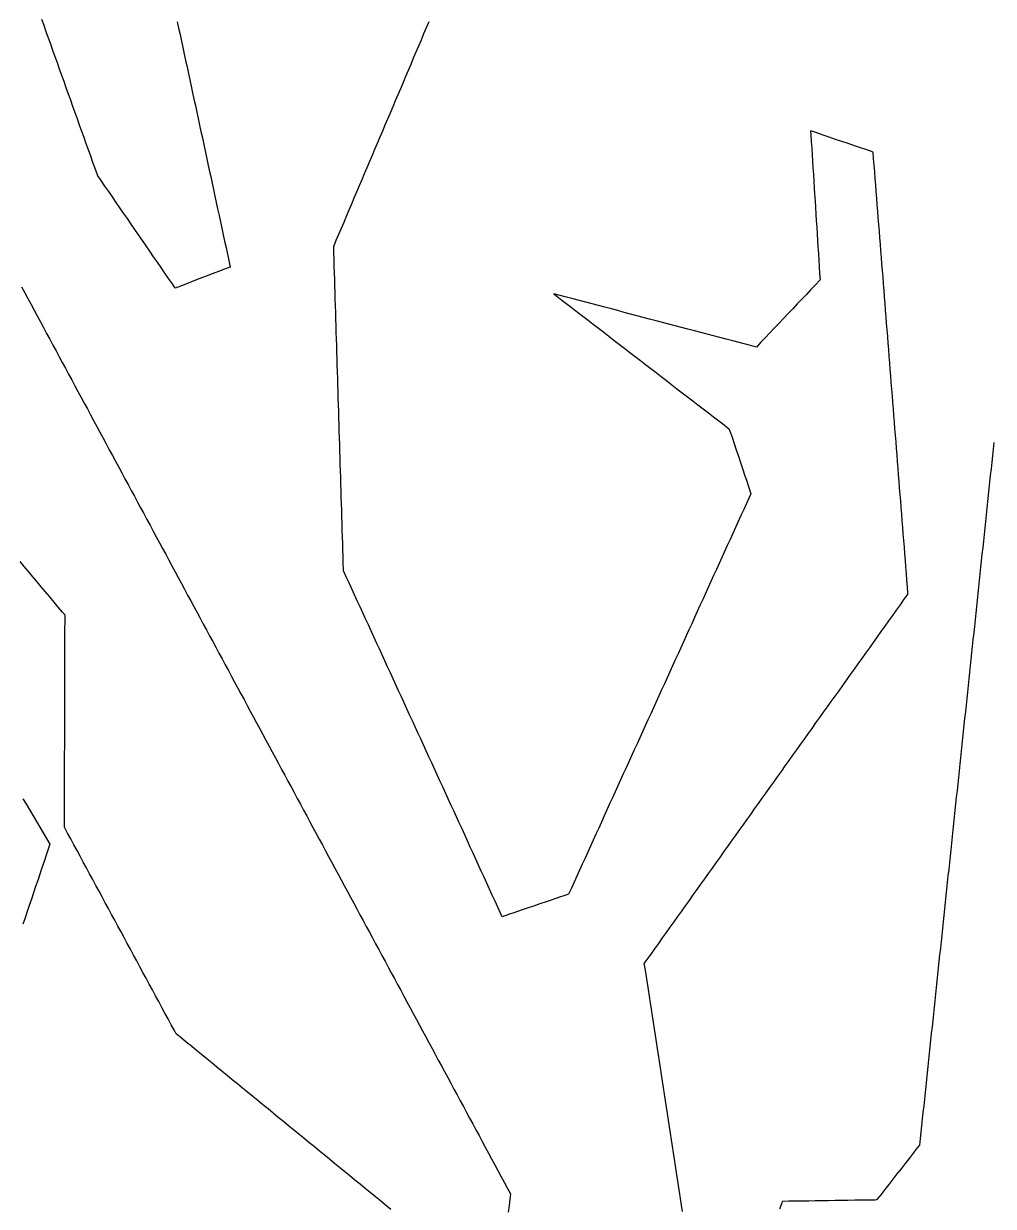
# Model space of a CAD drawing. Header units: millimetres. Extents: x 230 to 3347, y 514 to 5196.
# Drawn here: x 901.6 to 1048.4, y 3599.7 to 3778.8 of the extents above; entities that cross this region are included whole.
import ezdxf

# ---------------------------------------------------------------- set-up
doc = ezdxf.new("R2010")
doc.units = ezdxf.units.MM
doc.layers.add('ALL_ISLANDS', color=7, linetype='Continuous')
doc.layers.add('OUTLINE_ISLAND_01', color=7, linetype='Continuous')

msp = doc.modelspace()

# ---------------------------------------------------------------- linework, layer by layer
at = {"layer": 'ALL_ISLANDS'}
for points in [[(924.8634, 3779.0587), (925.0743, 3778.0812), (925.2853, 3777.1037), (925.4962, 3776.1262), (925.7072, 3775.1487), (925.9181, 3774.1712), (926.129, 3773.1937), (926.34, 3772.2162), (926.5509, 3771.2387), (926.7619, 3770.2612), (926.9728, 3769.2837), (927.1837, 3768.3062), (927.3947, 3767.3287), (927.6056, 3766.3512), (927.8166, 3765.3737), (928.0275, 3764.3962), (928.2384, 3763.4187), (928.4494, 3762.4412), (928.6603, 3761.4637), (928.8713, 3760.4862), (929.0822, 3759.5087), (929.2932, 3758.5312), (929.5041, 3757.5537), (929.715, 3756.5762), (929.926, 3755.5987), (930.1369, 3754.6212), (930.3479, 3753.6437), (930.5588, 3752.6662), (930.7697, 3751.6887), (930.9807, 3750.7113), (931.1916, 3749.7338), (931.4026, 3748.7563), (931.6135, 3747.7788), (931.8244, 3746.8013), (932.0354, 3745.8238), (932.2463, 3744.8463), (932.4573, 3743.8688), (932.6682, 3742.8913), (932.8791, 3741.9138), (932.0228, 3741.5859), (931.0889, 3741.2284), (930.155, 3740.8709), (929.2211, 3740.5134), (928.2872, 3740.1559), (927.3533, 3739.7983), (926.4194, 3739.4408), (925.4854, 3739.0833), (924.5515, 3738.7258), (924.1189, 3739.3543), (923.5518, 3740.1779), (922.9847, 3741.0016), (922.4177, 3741.8253), (921.8506, 3742.649), (921.2836, 3743.4726), (920.7165, 3744.2963), (920.1494, 3745.12), (919.5824, 3745.9437), (919.0153, 3746.7673), (918.4482, 3747.591), (917.8812, 3748.4147), (917.3141, 3749.2384), (916.7471, 3750.062), (916.18, 3750.8857), (915.6129, 3751.7094), (915.0459, 3752.5331), (914.4788, 3753.3567), (913.9117, 3754.1804), (913.3447, 3755.0041), (912.7776, 3755.8278), (912.7622, 3755.8708), (912.4258, 3756.8125), (912.0894, 3757.7542), (911.753, 3758.696), (911.4167, 3759.6377), (911.0803, 3760.5794), (910.7439, 3761.5211), (910.4075, 3762.4628), (910.0711, 3763.4046), (909.7347, 3764.3463), (909.3983, 3765.288), (909.0619, 3766.2297), (908.7255, 3767.1714), (908.3891, 3768.1132), (908.0527, 3769.0549), (907.7163, 3769.9966), (907.3799, 3770.9383), (907.0435, 3771.8801), (906.7071, 3772.8218), (906.3707, 3773.7635), (906.0343, 3774.7052), (905.6979, 3775.6469), (905.3615, 3776.5887), (905.0251, 3777.5304), (904.6887, 3778.4721), (904.3523, 3779.4138)], [(1001.3555, 3598.879), (1001.2037, 3599.8674), (1001.0519, 3600.8558), (1000.9001, 3601.8442), (1000.7483, 3602.8326), (1000.5964, 3603.821), (1000.4446, 3604.8094), (1000.2928, 3605.7978), (1000.141, 3606.7862), (999.9892, 3607.7747), (999.8374, 3608.7631), (999.6856, 3609.7515), (999.5338, 3610.7399), (999.3819, 3611.7283), (999.2301, 3612.7167), (999.0783, 3613.7051), (998.9265, 3614.6935), (998.7747, 3615.6819), (998.6229, 3616.6703), (998.4711, 3617.6587), (998.3192, 3618.6472), (998.1674, 3619.6356), (998.0156, 3620.624), (997.8638, 3621.6124), (997.712, 3622.6008), (997.5602, 3623.5892), (997.4084, 3624.5776), (997.2566, 3625.566), (997.1047, 3626.5544), (996.9529, 3627.5428), (996.8011, 3628.5312), (996.6493, 3629.5197), (996.4975, 3630.5081), (996.3457, 3631.4965), (996.1939, 3632.4849), (996.042, 3633.4733), (995.8902, 3634.4617), (995.7384, 3635.4501), (995.5866, 3636.4385), (996.023, 3637.0502), (996.6038, 3637.8642), (997.1846, 3638.6783), (997.7654, 3639.4923), (998.3462, 3640.3063), (998.927, 3641.1204), (999.5078, 3641.9344), (1000.0887, 3642.7485), (1000.6695, 3643.5625), (1001.2503, 3644.3765), (1001.8311, 3645.1906), (1002.4119, 3646.0046), (1002.9927, 3646.8187), (1003.5735, 3647.6327), (1004.1543, 3648.4468), (1004.7351, 3649.2608), (1005.3159, 3650.0748), (1005.8967, 3650.8889), (1006.4775, 3651.7029), (1007.0583, 3652.517), (1007.6391, 3653.331), (1008.22, 3654.145), (1008.8008, 3654.9591), (1009.3816, 3655.7731), (1009.9624, 3656.5872), (1010.5432, 3657.4012), (1011.124, 3658.2152), (1011.7048, 3659.0293), (1012.2856, 3659.8433), (1012.8664, 3660.6574), (1013.4472, 3661.4714), (1014.028, 3662.2855), (1014.6088, 3663.0995), (1015.1896, 3663.9135), (1015.7704, 3664.7276), (1016.3513, 3665.5416), (1016.9321, 3666.3557), (1017.5129, 3667.1697), (1018.0937, 3667.9837), (1018.6745, 3668.7978), (1019.2553, 3669.6118), (1019.8361, 3670.4259), (1020.4169, 3671.2399), (1020.9977, 3672.054), (1021.5785, 3672.868), (1022.1593, 3673.682), (1022.7401, 3674.4961), (1023.3209, 3675.3101), (1023.9017, 3676.1242), (1024.4825, 3676.9382), (1025.0634, 3677.7522), (1025.6442, 3678.5663), (1026.225, 3679.3803), (1026.8058, 3680.1944), (1027.3866, 3681.0084), (1027.9674, 3681.8224), (1028.5482, 3682.6365), (1029.129, 3683.4505), (1029.7098, 3684.2646), (1030.2906, 3685.0786), (1030.8714, 3685.8927), (1031.4522, 3686.7067), (1032.033, 3687.5207), (1032.6138, 3688.3348), (1033.1947, 3689.1488), (1033.7755, 3689.9629), (1034.3563, 3690.7769), (1034.9371, 3691.5909), (1035.5179, 3692.405), (1035.5085, 3692.5242), (1035.4297, 3693.5211), (1035.3509, 3694.518), (1035.2721, 3695.5149), (1035.1933, 3696.5118), (1035.1144, 3697.5087), (1035.0356, 3698.5056), (1034.9568, 3699.5025), (1034.878, 3700.4994), (1034.7992, 3701.4963), (1034.7204, 3702.4931), (1034.6416, 3703.49), (1034.5628, 3704.4869), (1034.484, 3705.4838), (1034.4052, 3706.4807), (1034.3264, 3707.4776), (1034.2476, 3708.4745), (1034.1688, 3709.4714), (1034.09, 3710.4683), (1034.0112, 3711.4652), (1033.9324, 3712.462), (1033.8536, 3713.4589), (1033.7748, 3714.4558), (1033.696, 3715.4527), (1033.6172, 3716.4496), (1033.5384, 3717.4465), (1033.4596, 3718.4434), (1033.3808, 3719.4403), (1033.302, 3720.4372), (1033.2232, 3721.4341), (1033.1444, 3722.431), (1033.0656, 3723.4278), (1032.9868, 3724.4247), (1032.908, 3725.4216), (1032.8292, 3726.4185), (1032.7504, 3727.4154), (1032.6716, 3728.4123), (1032.5928, 3729.4092), (1032.514, 3730.4061), (1032.4352, 3731.403), (1032.3564, 3732.3999), (1032.2776, 3733.3967), (1032.1988, 3734.3936), (1032.12, 3735.3905), (1032.0412, 3736.3874), (1031.9624, 3737.3843), (1031.8836, 3738.3812), (1031.8048, 3739.3781), (1031.726, 3740.375), (1031.6472, 3741.3719), (1031.5684, 3742.3688), (1031.4896, 3743.3657), (1031.4108, 3744.3625), (1031.332, 3745.3594), (1031.2532, 3746.3563), (1031.1744, 3747.3532), (1031.0956, 3748.3501), (1031.0168, 3749.347), (1030.938, 3750.3439), (1030.8592, 3751.3408), (1030.7804, 3752.3377), (1030.7016, 3753.3346), (1030.6228, 3754.3314), (1030.544, 3755.3283), (1030.4652, 3756.3252), (1030.3864, 3757.3221), (1030.3076, 3758.319), (1030.2288, 3759.3159), (1030.2254, 3759.3171), (1029.2787, 3759.6395), (1028.3321, 3759.9619), (1027.3855, 3760.2842), (1026.4389, 3760.6066), (1025.4923, 3760.929), (1024.5457, 3761.2514), (1023.5991, 3761.5738), (1022.6525, 3761.8962), (1021.7059, 3762.2186), (1020.7593, 3762.5409), (1020.7991, 3761.9131), (1020.8625, 3760.9151), (1020.9259, 3759.9171), (1020.9893, 3758.9191), (1021.0527, 3757.9212), (1021.116, 3756.9232), (1021.1794, 3755.9252), (1021.2428, 3754.9272), (1021.3062, 3753.9292), (1021.3696, 3752.9312), (1021.433, 3751.9332), (1021.4963, 3750.9352), (1021.5597, 3749.9372), (1021.6231, 3748.9393), (1021.6865, 3747.9413), (1021.7499, 3746.9433), (1021.8132, 3745.9453), (1021.8766, 3744.9473), (1021.94, 3743.9493), (1022.0034, 3742.9513), (1022.0668, 3741.9533), (1022.1301, 3740.9553), (1022.1935, 3739.9573), (1022.1813, 3739.9445), (1021.4933, 3739.2188), (1020.8052, 3738.4931), (1020.1172, 3737.7675), (1019.4292, 3737.0418), (1018.7411, 3736.3161), (1018.0531, 3735.5905), (1017.365, 3734.8648), (1016.677, 3734.1391), (1015.9889, 3733.4135), (1015.3009, 3732.6878), (1014.6129, 3731.9621), (1013.9248, 3731.2364), (1013.2368, 3730.5108), (1012.5487, 3729.7851), (1011.8671, 3729.9644), (1010.9, 3730.2189), (1009.9329, 3730.4733), (1008.9658, 3730.7277), (1007.9987, 3730.9821), (1007.0316, 3731.2366), (1006.0645, 3731.491), (1005.0974, 3731.7454), (1004.1303, 3731.9998), (1003.1632, 3732.2543), (1002.1961, 3732.5087), (1001.2291, 3732.7631), (1000.262, 3733.0175), (999.2949, 3733.2719), (998.3278, 3733.5264), (997.3607, 3733.7808), (996.3936, 3734.0352), (995.4265, 3734.2896), (994.4594, 3734.5441), (993.4923, 3734.7985), (992.5252, 3735.0529), (991.5581, 3735.3073), (990.591, 3735.5618), (989.6239, 3735.8162), (988.6568, 3736.0706), (987.6898, 3736.325), (986.7227, 3736.5795), (985.7556, 3736.8339), (984.7885, 3737.0883), (983.8214, 3737.3427), (982.8543, 3737.5972), (981.8872, 3737.8516), (982.3127, 3737.5238), (983.1048, 3736.9135), (983.897, 3736.3032), (984.6891, 3735.6929), (985.4813, 3735.0825), (986.2735, 3734.4722), (987.0656, 3733.8619), (987.8578, 3733.2516), (988.6499, 3732.6413), (989.4421, 3732.031), (990.2342, 3731.4207), (991.0264, 3730.8103), (991.8186, 3730.2), (992.6107, 3729.5897), (993.4029, 3728.9794), (994.195, 3728.3691), (994.9872, 3727.7588), (995.7794, 3727.1485), (996.5715, 3726.5381), (997.3637, 3725.9278), (998.1558, 3725.3175), (998.948, 3724.7072), (999.7402, 3724.0969), (1000.5323, 3723.4866), (1001.3245, 3722.8763), (1002.1166, 3722.2659), (1002.9088, 3721.6556), (1003.701, 3721.0453), (1004.4931, 3720.435), (1005.2853, 3719.8247), (1006.0774, 3719.2144), (1006.8696, 3718.6041), (1007.6618, 3717.9937), (1008.4539, 3717.3834), (1008.5577, 3717.0723), (1008.8743, 3716.1238), (1009.1908, 3715.1752), (1009.5073, 3714.2266), (1009.8239, 3713.278), (1010.1404, 3712.3294), (1010.457, 3711.3809), (1010.7735, 3710.4323), (1011.0901, 3709.4837), (1011.4066, 3708.5351), (1011.7231, 3707.5865), (1011.4641, 3707.0174), (1011.0498, 3706.1073), (1010.6355, 3705.1971), (1010.2212, 3704.287), (1009.8068, 3703.3769), (1009.3925, 3702.4667), (1008.9782, 3701.5566), (1008.5639, 3700.6464), (1008.1496, 3699.7363), (1007.7353, 3698.8262), (1007.321, 3697.916), (1006.9067, 3697.0059), (1006.4924, 3696.0957), (1006.0781, 3695.1856), (1005.6638, 3694.2755), (1005.2495, 3693.3653), (1004.8352, 3692.4552), (1004.4209, 3691.5451), (1004.0066, 3690.6349), (1003.5923, 3689.7248), (1003.178, 3688.8146), (1002.7637, 3687.9045), (1002.3494, 3686.9944), (1001.9351, 3686.0842), (1001.5208, 3685.1741), (1001.1065, 3684.2639), (1000.6922, 3683.3538), (1000.2779, 3682.4437), (999.8636, 3681.5335), (999.4493, 3680.6234), (999.035, 3679.7132), (998.6207, 3678.8031), (998.2064, 3677.893), (997.7921, 3676.9828), (997.3778, 3676.0727), (996.9635, 3675.1625), (996.5491, 3674.2524), (996.1348, 3673.3423), (995.7205, 3672.4321), (995.3062, 3671.522), (994.8919, 3670.6119), (994.4776, 3669.7017), (994.0633, 3668.7916), (993.649, 3667.8814), (993.2347, 3666.9713), (992.8204, 3666.0612), (992.4061, 3665.151), (991.9918, 3664.2409), (991.5775, 3663.3307), (991.1632, 3662.4206), (990.7489, 3661.5105), (990.3346, 3660.6003), (989.9203, 3659.6902), (989.506, 3658.78), (989.0917, 3657.8699), (988.6774, 3656.9598), (988.2631, 3656.0496), (987.8488, 3655.1395), (987.4345, 3654.2294), (987.0202, 3653.3192), (986.6059, 3652.4091), (986.1916, 3651.4989), (985.7773, 3650.5888), (985.363, 3649.6787), (984.9487, 3648.7685), (984.5344, 3647.8584), (984.1201, 3646.9482), (983.5413, 3646.7511), (982.5947, 3646.4286), (981.6482, 3646.1062), (980.7016, 3645.7837), (979.755, 3645.4613), (978.8084, 3645.1388), (977.8618, 3644.8164), (976.9152, 3644.4939), (975.9687, 3644.1714), (975.0221, 3643.849), (974.0755, 3643.5265), (973.8181, 3644.0873), (973.401, 3644.9961), (972.9839, 3645.9049), (972.5667, 3646.8138), (972.1496, 3647.7226), (971.7324, 3648.6315), (971.3153, 3649.5403), (970.8982, 3650.4492), (970.481, 3651.358), (970.0639, 3652.2668), (969.6468, 3653.1757), (969.2296, 3654.0845), (968.8125, 3654.9934), (968.3953, 3655.9022), (967.9782, 3656.8111), (967.5611, 3657.7199), (967.1439, 3658.6287), (966.7268, 3659.5376), (966.3097, 3660.4464), (965.8925, 3661.3553), (965.4754, 3662.2641), (965.0582, 3663.173), (964.6411, 3664.0818), (964.224, 3664.9907), (963.8068, 3665.8995), (963.3897, 3666.8083), (962.9726, 3667.7172), (962.5554, 3668.626), (962.1383, 3669.5349), (961.7211, 3670.4437), (961.304, 3671.3526), (960.8869, 3672.2614), (960.4697, 3673.1702), (960.0526, 3674.0791), (959.6354, 3674.9879), (959.2183, 3675.8968), (958.8012, 3676.8056), (958.384, 3677.7145), (957.9669, 3678.6233), (957.5498, 3679.5321), (957.1326, 3680.441), (956.7155, 3681.3498), (956.2983, 3682.2587), (955.8812, 3683.1675), (955.4641, 3684.0764), (955.0469, 3684.9852), (954.6298, 3685.894), (954.2127, 3686.8029), (953.7955, 3687.7117), (953.3784, 3688.6206), (952.9612, 3689.5294), (952.5441, 3690.4383), (952.127, 3691.3471), (951.7098, 3692.256), (951.2927, 3693.1648), (950.8756, 3694.0736), (950.4584, 3694.9825), (950.0413, 3695.8913), (950.0362, 3696.0574), (950.0059, 3697.0569), (949.9755, 3698.0565), (949.9451, 3699.056), (949.9147, 3700.0555), (949.8844, 3701.0551), (949.854, 3702.0546), (949.8236, 3703.0542), (949.7933, 3704.0537), (949.7629, 3705.0532), (949.7325, 3706.0528), (949.7021, 3707.0523), (949.6718, 3708.0519), (949.6414, 3709.0514), (949.611, 3710.0509), (949.5806, 3711.0505), (949.5503, 3712.05), (949.5199, 3713.0495), (949.4895, 3714.0491), (949.4592, 3715.0486), (949.4288, 3716.0482), (949.3984, 3717.0477), (949.368, 3718.0472), (949.3377, 3719.0468), (949.3073, 3720.0463), (949.2769, 3721.0459), (949.2466, 3722.0454), (949.2162, 3723.0449), (949.1858, 3724.0445), (949.1554, 3725.044), (949.1251, 3726.0436), (949.0947, 3727.0431), (949.0643, 3728.0426), (949.0339, 3729.0422), (949.0036, 3730.0417), (948.9732, 3731.0412), (948.9428, 3732.0408), (948.9125, 3733.0403), (948.8821, 3734.0399), (948.8517, 3735.0394), (948.8213, 3736.0389), (948.791, 3737.0385), (948.7606, 3738.038), (948.7302, 3739.0376), (948.6998, 3740.0371), (948.6695, 3741.0366), (948.6391, 3742.0362), (948.6087, 3743.0357), (948.5784, 3744.0352), (948.548, 3745.0348), (948.549, 3745.0371), (948.9396, 3745.9577), (949.3302, 3746.8782), (949.7208, 3747.7988), (950.1114, 3748.7193), (950.502, 3749.6399), (950.8926, 3750.5605), (951.2832, 3751.481), (951.6738, 3752.4016), (952.0644, 3753.3221), (952.455, 3754.2427), (952.8456, 3755.1633), (953.2362, 3756.0838), (953.6268, 3757.0044), (954.0174, 3757.9249), (954.408, 3758.8455), (954.7986, 3759.766), (955.1893, 3760.6866), (955.5799, 3761.6072), (955.9705, 3762.5277), (956.3611, 3763.4483), (956.7517, 3764.3688), (957.1423, 3765.2894), (957.5329, 3766.21), (957.9235, 3767.1305), (958.3141, 3768.0511), (958.7047, 3768.9716), (959.0953, 3769.8922), (959.4859, 3770.8127), (959.8765, 3771.7333), (960.2671, 3772.6539), (960.6577, 3773.5744), (961.0483, 3774.495), (961.4389, 3775.4155), (961.8295, 3776.3361), (962.2201, 3777.2567), (962.6107, 3778.1772), (963.0014, 3779.0978)], [(901.2935, 3738.9015), (901.7679, 3738.0212), (902.2424, 3737.1409), (902.7168, 3736.2606), (903.1912, 3735.3803), (903.6656, 3734.5), (904.1401, 3733.6197), (904.6145, 3732.7394), (905.0889, 3731.8591), (905.5633, 3730.9788), (906.0378, 3730.0985), (906.5122, 3729.2182), (906.9866, 3728.3379), (907.4611, 3727.4576), (907.9355, 3726.5773), (908.4099, 3725.697), (908.8843, 3724.8167), (909.3588, 3723.9364), (909.8332, 3723.0561), (910.3076, 3722.1758), (910.782, 3721.2956), (911.2565, 3720.4153), (911.7309, 3719.535), (912.2053, 3718.6547), (912.6797, 3717.7744), (913.1542, 3716.8941), (913.6286, 3716.0138), (914.103, 3715.1335), (914.5774, 3714.2532), (915.0519, 3713.3729), (915.5263, 3712.4926), (916.0007, 3711.6123), (916.4751, 3710.732), (916.9496, 3709.8517), (917.424, 3708.9714), (917.8984, 3708.0911), (918.3728, 3707.2108), (918.8473, 3706.3305), (919.3217, 3705.4502), (919.7961, 3704.5699), (920.2705, 3703.6896), (920.745, 3702.8093), (921.2194, 3701.929), (921.6938, 3701.0488), (922.1682, 3700.1685), (922.6427, 3699.2882), (923.1171, 3698.4079), (923.5915, 3697.5276), (924.066, 3696.6473), (924.5404, 3695.767), (925.0148, 3694.8867), (925.4892, 3694.0064), (925.9637, 3693.1261), (926.4381, 3692.2458), (926.9125, 3691.3655), (927.3869, 3690.4852), (927.8614, 3689.6049), (928.3358, 3688.7246), (928.8102, 3687.8443), (929.2846, 3686.964), (929.7591, 3686.0837), (930.2335, 3685.2034), (930.7079, 3684.3231), (931.1823, 3683.4428), (931.6568, 3682.5625), (932.1312, 3681.6823), (932.6056, 3680.802), (933.08, 3679.9217), (933.5545, 3679.0414), (934.0289, 3678.1611), (934.5033, 3677.2808), (934.9777, 3676.4005), (935.4522, 3675.5202), (935.9266, 3674.6399), (936.401, 3673.7596), (936.8754, 3672.8793), (937.3499, 3671.999), (937.8243, 3671.1187), (938.2987, 3670.2384), (938.7732, 3669.3581), (939.2476, 3668.4778), (939.722, 3667.5975), (940.1964, 3666.7172), (940.6709, 3665.8369), (941.1453, 3664.9566), (941.6197, 3664.0763), (942.0941, 3663.196), (942.5686, 3662.3158), (943.043, 3661.4355), (943.5174, 3660.5552), (943.9918, 3659.6749), (944.4663, 3658.7946), (944.9407, 3657.9143), (945.4151, 3657.034), (945.8895, 3656.1537), (946.364, 3655.2734), (946.8384, 3654.3931), (947.3128, 3653.5128), (947.7872, 3652.6325), (948.2617, 3651.7522), (948.7361, 3650.8719), (949.2105, 3649.9916), (949.6849, 3649.1113), (950.1594, 3648.231), (950.6338, 3647.3507), (951.1082, 3646.4704), (951.5826, 3645.5901), (952.0571, 3644.7098), (952.5315, 3643.8295), (953.0059, 3642.9492), (953.4804, 3642.069), (953.9548, 3641.1887), (954.4292, 3640.3084), (954.9036, 3639.4281), (955.3781, 3638.5478), (955.8525, 3637.6675), (956.3269, 3636.7872), (956.8013, 3635.9069), (957.2758, 3635.0266), (957.7502, 3634.1463), (958.2246, 3633.266), (958.699, 3632.3857), (959.1735, 3631.5054), (959.6479, 3630.6251), (960.1223, 3629.7448), (960.5967, 3628.8645), (961.0712, 3627.9842), (961.5456, 3627.1039), (962.02, 3626.2236), (962.4944, 3625.3433), (962.9689, 3624.463), (963.4433, 3623.5827), (963.9177, 3622.7025), (964.3921, 3621.8222), (964.8666, 3620.9419), (965.341, 3620.0616), (965.8154, 3619.1813), (966.2898, 3618.301), (966.7643, 3617.4207), (967.2387, 3616.5404), (967.7131, 3615.6601), (968.1875, 3614.7798), (968.662, 3613.8995), (969.1364, 3613.0192), (969.6108, 3612.1389), (970.0853, 3611.2586), (970.5597, 3610.3783), (971.0341, 3609.498), (971.5085, 3608.6177), (971.983, 3607.7374), (972.4574, 3606.8571), (972.9318, 3605.9768), (973.4062, 3605.0965), (973.8807, 3604.2162), (974.3551, 3603.336), (974.8295, 3602.4557), (975.3039, 3601.5754), (975.2124, 3600.7674), (975.0999, 3599.7738), (974.9874, 3598.7801)], [(1048.5029, 3715.3332), (1048.3978, 3714.3387), (1048.2926, 3713.3443), (1048.1875, 3712.3498), (1048.0824, 3711.3554), (1047.9772, 3710.3609), (1047.8721, 3709.3664), (1047.767, 3708.372), (1047.6618, 3707.3775), (1047.5567, 3706.3831), (1047.4516, 3705.3886), (1047.3464, 3704.3941), (1047.2413, 3703.3997), (1047.1362, 3702.4052), (1047.031, 3701.4108), (1046.9259, 3700.4163), (1046.8208, 3699.4219), (1046.7156, 3698.4274), (1046.6105, 3697.4329), (1046.5054, 3696.4385), (1046.4002, 3695.444), (1046.2951, 3694.4496), (1046.19, 3693.4551), (1046.0848, 3692.4606), (1045.9797, 3691.4662), (1045.8746, 3690.4717), (1045.7694, 3689.4773), (1045.6643, 3688.4828), (1045.5592, 3687.4884), (1045.454, 3686.4939), (1045.3489, 3685.4994), (1045.2438, 3684.505), (1045.1386, 3683.5105), (1045.0335, 3682.5161), (1044.9284, 3681.5216), (1044.8232, 3680.5272), (1044.7181, 3679.5327), (1044.613, 3678.5382), (1044.5078, 3677.5438), (1044.4027, 3676.5493), (1044.2976, 3675.5549), (1044.1924, 3674.5604), (1044.0873, 3673.5659), (1043.9822, 3672.5715), (1043.877, 3671.577), (1043.7719, 3670.5826), (1043.6668, 3669.5881), (1043.5616, 3668.5937), (1043.4565, 3667.5992), (1043.3514, 3666.6047), (1043.2462, 3665.6103), (1043.1411, 3664.6158), (1043.036, 3663.6214), (1042.9308, 3662.6269), (1042.8257, 3661.6324), (1042.7206, 3660.638), (1042.6154, 3659.6435), (1042.5103, 3658.6491), (1042.4052, 3657.6546), (1042.3, 3656.6602), (1042.1949, 3655.6657), (1042.0898, 3654.6712), (1041.9846, 3653.6768), (1041.8795, 3652.6823), (1041.7744, 3651.6879), (1041.6692, 3650.6934), (1041.5641, 3649.6989), (1041.459, 3648.7045), (1041.3539, 3647.71), (1041.2487, 3646.7156), (1041.1436, 3645.7211), (1041.0385, 3644.7267), (1040.9333, 3643.7322), (1040.8282, 3642.7377), (1040.7231, 3641.7433), (1040.6179, 3640.7488), (1040.5128, 3639.7544), (1040.4077, 3638.7599), (1040.3025, 3637.7654), (1040.1974, 3636.771), (1040.0923, 3635.7765), (1039.9871, 3634.7821), (1039.882, 3633.7876), (1039.7769, 3632.7932), (1039.6717, 3631.7987), (1039.5666, 3630.8042), (1039.4615, 3629.8098), (1039.3563, 3628.8153), (1039.2512, 3627.8209), (1039.1461, 3626.8264), (1039.0409, 3625.832), (1038.9358, 3624.8375), (1038.8307, 3623.843), (1038.7255, 3622.8486), (1038.6204, 3621.8541), (1038.5153, 3620.8597), (1038.4101, 3619.8652), (1038.305, 3618.8707), (1038.1999, 3617.8763), (1038.0947, 3616.8818), (1037.9896, 3615.8874), (1037.8845, 3614.8929), (1037.7793, 3613.8985), (1037.6742, 3612.904), (1037.5691, 3611.9095), (1037.4639, 3610.9151), (1037.3588, 3609.9206), (1037.2537, 3608.9262), (1036.9227, 3608.5034), (1036.3063, 3607.716), (1035.6899, 3606.9286), (1035.0734, 3606.1412), (1034.457, 3605.3538), (1033.8406, 3604.5664), (1033.2242, 3603.779), (1032.6077, 3602.9916), (1031.9913, 3602.2042), (1031.3749, 3601.4168), (1030.7584, 3600.6294), (1030.4725, 3600.6251), (1029.4726, 3600.61), (1028.4727, 3600.595), (1027.4728, 3600.58), (1026.4729, 3600.565), (1025.473, 3600.5499), (1024.4731, 3600.5349), (1023.4733, 3600.5199), (1022.4734, 3600.5048), (1021.4735, 3600.4898), (1020.4736, 3600.4748), (1019.4737, 3600.4598), (1018.4738, 3600.4447), (1017.4739, 3600.4297), (1016.474, 3600.4147), (1016.3934, 3600.1983), (1016.0443, 3599.2613)], [(957.1886, 3599.2091), (956.4148, 3599.8424), (955.6409, 3600.4758), (954.8671, 3601.1091), (954.0932, 3601.7425), (953.3194, 3602.3759), (952.5455, 3603.0092), (951.7717, 3603.6426), (950.9978, 3604.276), (950.224, 3604.9093), (949.4501, 3605.5427), (948.6763, 3606.1761), (947.9024, 3606.8094), (947.1286, 3607.4428), (946.3547, 3608.0762), (945.5809, 3608.7095), (944.807, 3609.3429), (944.0332, 3609.9763), (943.2593, 3610.6096), (942.4854, 3611.243), (941.7116, 3611.8764), (940.9377, 3612.5097), (940.1639, 3613.1431), (939.39, 3613.7765), (938.6162, 3614.4098), (937.8423, 3615.0432), (937.0685, 3615.6766), (936.2946, 3616.3099), (935.5208, 3616.9433), (934.7469, 3617.5767), (933.9731, 3618.21), (933.1992, 3618.8434), (932.4254, 3619.4768), (931.6515, 3620.1101), (930.8777, 3620.7435), (930.1038, 3621.3769), (929.33, 3622.0102), (928.5561, 3622.6436), (927.7822, 3623.277), (927.0084, 3623.9103), (926.2345, 3624.5437), (925.4607, 3625.177), (924.6868, 3625.8104), (924.4304, 3626.2847), (923.9548, 3627.1644), (923.4792, 3628.044), (923.0036, 3628.9237), (922.528, 3629.8034), (922.0524, 3630.683), (921.5768, 3631.5627), (921.1012, 3632.4423), (920.6257, 3633.322), (920.1501, 3634.2017), (919.6745, 3635.0813), (919.1989, 3635.961), (918.7233, 3636.8407), (918.2477, 3637.7203), (917.7721, 3638.6), (917.2965, 3639.4797), (916.8209, 3640.3593), (916.3453, 3641.239), (915.8697, 3642.1186), (915.3941, 3642.9983), (914.9185, 3643.878), (914.4429, 3644.7576), (913.9673, 3645.6373), (913.4917, 3646.517), (913.0161, 3647.3966), (912.5405, 3648.2763), (912.0649, 3649.156), (911.5893, 3650.0356), (911.1137, 3650.9153), (910.6381, 3651.795), (910.1625, 3652.6746), (909.687, 3653.5543), (909.2114, 3654.4339), (908.7358, 3655.3136), (908.2602, 3656.1933), (907.7846, 3657.0729), (907.7849, 3657.1916), (907.7875, 3658.1916), (907.7901, 3659.1916), (907.7927, 3660.1916), (907.7953, 3661.1916), (907.7979, 3662.1916), (907.8005, 3663.1916), (907.8031, 3664.1916), (907.8057, 3665.1916), (907.8083, 3666.1916), (907.8109, 3667.1916), (907.8136, 3668.1916), (907.8162, 3669.1916), (907.8188, 3670.1916), (907.8214, 3671.1916), (907.824, 3672.1916), (907.8266, 3673.1916), (907.8292, 3674.1916), (907.8318, 3675.1916), (907.8344, 3676.1916), (907.837, 3677.1915), (907.8396, 3678.1915), (907.8422, 3679.1915), (907.8448, 3680.1915), (907.8474, 3681.1915), (907.85, 3682.1915), (907.8526, 3683.1915), (907.8553, 3684.1915), (907.8579, 3685.1915), (907.8605, 3686.1915), (907.8631, 3687.1915), (907.8657, 3688.1915), (907.8683, 3689.1915), (907.485, 3689.6493), (906.843, 3690.416), (906.201, 3691.1827), (905.559, 3691.9495), (904.917, 3692.7162), (904.2751, 3693.4829), (903.6331, 3694.2496), (902.9911, 3695.0163), (902.3491, 3695.783), (901.7071, 3696.5498), (901.0651, 3697.3165)], [(901.503, 3661.3973), (902.0119, 3660.5365), (902.5207, 3659.6756), (903.0295, 3658.8147), (903.5384, 3657.9539), (904.0472, 3657.093), (904.5561, 3656.2322), (905.0649, 3655.3713), (905.5737, 3654.5104), (905.3252, 3653.7712), (905.0066, 3652.8233), (904.6879, 3651.8754), (904.3692, 3650.9276), (904.0506, 3649.9797), (903.7319, 3649.0318), (903.4133, 3648.0839), (903.0946, 3647.1361), (902.776, 3646.1882), (902.4573, 3645.2403), (902.1386, 3644.2925), (901.82, 3643.3446), (901.5013, 3642.3967)]]:
    msp.add_lwpolyline(points, dxfattribs=at)
at = {"layer": 'OUTLINE_ISLAND_01'}
for points in [[(924.8634, 3779.0587), (925.0743, 3778.0812), (925.2853, 3777.1037), (925.4962, 3776.1262), (925.7072, 3775.1487), (925.9181, 3774.1712), (926.129, 3773.1937), (926.34, 3772.2162), (926.5509, 3771.2387), (926.7619, 3770.2612), (926.9728, 3769.2837), (927.1837, 3768.3062), (927.3947, 3767.3287), (927.6056, 3766.3512), (927.8166, 3765.3737), (928.0275, 3764.3962), (928.2384, 3763.4187), (928.4494, 3762.4412), (928.6603, 3761.4637), (928.8713, 3760.4862), (929.0822, 3759.5087), (929.2932, 3758.5312), (929.5041, 3757.5537), (929.715, 3756.5762), (929.926, 3755.5987), (930.1369, 3754.6212), (930.3479, 3753.6437), (930.5588, 3752.6662), (930.7697, 3751.6887), (930.9807, 3750.7113), (931.1916, 3749.7338), (931.4026, 3748.7563), (931.6135, 3747.7788), (931.8244, 3746.8013), (932.0354, 3745.8238), (932.2463, 3744.8463), (932.4573, 3743.8688), (932.6682, 3742.8913), (932.8791, 3741.9138), (932.0228, 3741.5859), (931.0889, 3741.2284), (930.155, 3740.8709), (929.2211, 3740.5134), (928.2872, 3740.1559), (927.3533, 3739.7983), (926.4194, 3739.4408), (925.4854, 3739.0833), (924.5515, 3738.7258), (924.1189, 3739.3543), (923.5518, 3740.1779), (922.9847, 3741.0016), (922.4177, 3741.8253), (921.8506, 3742.649), (921.2836, 3743.4726), (920.7165, 3744.2963), (920.1494, 3745.12), (919.5824, 3745.9437), (919.0153, 3746.7673), (918.4482, 3747.591), (917.8812, 3748.4147), (917.3141, 3749.2384), (916.7471, 3750.062), (916.18, 3750.8857), (915.6129, 3751.7094), (915.0459, 3752.5331), (914.4788, 3753.3567), (913.9117, 3754.1804), (913.3447, 3755.0041), (912.7776, 3755.8278), (912.7622, 3755.8708), (912.4258, 3756.8125), (912.0894, 3757.7542), (911.753, 3758.696), (911.4167, 3759.6377), (911.0803, 3760.5794), (910.7439, 3761.5211), (910.4075, 3762.4628), (910.0711, 3763.4046), (909.7347, 3764.3463), (909.3983, 3765.288), (909.0619, 3766.2297), (908.7255, 3767.1714), (908.3891, 3768.1132), (908.0527, 3769.0549), (907.7163, 3769.9966), (907.3799, 3770.9383), (907.0435, 3771.8801), (906.7071, 3772.8218), (906.3707, 3773.7635), (906.0343, 3774.7052), (905.6979, 3775.6469), (905.3615, 3776.5887), (905.0251, 3777.5304), (904.6887, 3778.4721), (904.3523, 3779.4138)], [(1001.3555, 3598.879), (1001.2037, 3599.8674), (1001.0519, 3600.8558), (1000.9001, 3601.8442), (1000.7483, 3602.8326), (1000.5964, 3603.821), (1000.4446, 3604.8094), (1000.2928, 3605.7978), (1000.141, 3606.7862), (999.9892, 3607.7747), (999.8374, 3608.7631), (999.6856, 3609.7515), (999.5338, 3610.7399), (999.3819, 3611.7283), (999.2301, 3612.7167), (999.0783, 3613.7051), (998.9265, 3614.6935), (998.7747, 3615.6819), (998.6229, 3616.6703), (998.4711, 3617.6587), (998.3192, 3618.6472), (998.1674, 3619.6356), (998.0156, 3620.624), (997.8638, 3621.6124), (997.712, 3622.6008), (997.5602, 3623.5892), (997.4084, 3624.5776), (997.2566, 3625.566), (997.1047, 3626.5544), (996.9529, 3627.5428), (996.8011, 3628.5312), (996.6493, 3629.5197), (996.4975, 3630.5081), (996.3457, 3631.4965), (996.1939, 3632.4849), (996.042, 3633.4733), (995.8902, 3634.4617), (995.7384, 3635.4501), (995.5866, 3636.4385), (996.023, 3637.0502), (996.6038, 3637.8642), (997.1846, 3638.6783), (997.7654, 3639.4923), (998.3462, 3640.3063), (998.927, 3641.1204), (999.5078, 3641.9344), (1000.0887, 3642.7485), (1000.6695, 3643.5625), (1001.2503, 3644.3765), (1001.8311, 3645.1906), (1002.4119, 3646.0046), (1002.9927, 3646.8187), (1003.5735, 3647.6327), (1004.1543, 3648.4468), (1004.7351, 3649.2608), (1005.3159, 3650.0748), (1005.8967, 3650.8889), (1006.4775, 3651.7029), (1007.0583, 3652.517), (1007.6391, 3653.331), (1008.22, 3654.145), (1008.8008, 3654.9591), (1009.3816, 3655.7731), (1009.9624, 3656.5872), (1010.5432, 3657.4012), (1011.124, 3658.2152), (1011.7048, 3659.0293), (1012.2856, 3659.8433), (1012.8664, 3660.6574), (1013.4472, 3661.4714), (1014.028, 3662.2855), (1014.6088, 3663.0995), (1015.1896, 3663.9135), (1015.7704, 3664.7276), (1016.3513, 3665.5416), (1016.9321, 3666.3557), (1017.5129, 3667.1697), (1018.0937, 3667.9837), (1018.6745, 3668.7978), (1019.2553, 3669.6118), (1019.8361, 3670.4259), (1020.4169, 3671.2399), (1020.9977, 3672.054), (1021.5785, 3672.868), (1022.1593, 3673.682), (1022.7401, 3674.4961), (1023.3209, 3675.3101), (1023.9017, 3676.1242), (1024.4825, 3676.9382), (1025.0634, 3677.7522), (1025.6442, 3678.5663), (1026.225, 3679.3803), (1026.8058, 3680.1944), (1027.3866, 3681.0084), (1027.9674, 3681.8224), (1028.5482, 3682.6365), (1029.129, 3683.4505), (1029.7098, 3684.2646), (1030.2906, 3685.0786), (1030.8714, 3685.8927), (1031.4522, 3686.7067), (1032.033, 3687.5207), (1032.6138, 3688.3348), (1033.1947, 3689.1488), (1033.7755, 3689.9629), (1034.3563, 3690.7769), (1034.9371, 3691.5909), (1035.5179, 3692.405), (1035.5085, 3692.5242), (1035.4297, 3693.5211), (1035.3509, 3694.518), (1035.2721, 3695.5149), (1035.1933, 3696.5118), (1035.1144, 3697.5087), (1035.0356, 3698.5056), (1034.9568, 3699.5025), (1034.878, 3700.4994), (1034.7992, 3701.4963), (1034.7204, 3702.4931), (1034.6416, 3703.49), (1034.5628, 3704.4869), (1034.484, 3705.4838), (1034.4052, 3706.4807), (1034.3264, 3707.4776), (1034.2476, 3708.4745), (1034.1688, 3709.4714), (1034.09, 3710.4683), (1034.0112, 3711.4652), (1033.9324, 3712.462), (1033.8536, 3713.4589), (1033.7748, 3714.4558), (1033.696, 3715.4527), (1033.6172, 3716.4496), (1033.5384, 3717.4465), (1033.4596, 3718.4434), (1033.3808, 3719.4403), (1033.302, 3720.4372), (1033.2232, 3721.4341), (1033.1444, 3722.431), (1033.0656, 3723.4278), (1032.9868, 3724.4247), (1032.908, 3725.4216), (1032.8292, 3726.4185), (1032.7504, 3727.4154), (1032.6716, 3728.4123), (1032.5928, 3729.4092), (1032.514, 3730.4061), (1032.4352, 3731.403), (1032.3564, 3732.3999), (1032.2776, 3733.3967), (1032.1988, 3734.3936), (1032.12, 3735.3905), (1032.0412, 3736.3874), (1031.9624, 3737.3843), (1031.8836, 3738.3812), (1031.8048, 3739.3781), (1031.726, 3740.375), (1031.6472, 3741.3719), (1031.5684, 3742.3688), (1031.4896, 3743.3657), (1031.4108, 3744.3625), (1031.332, 3745.3594), (1031.2532, 3746.3563), (1031.1744, 3747.3532), (1031.0956, 3748.3501), (1031.0168, 3749.347), (1030.938, 3750.3439), (1030.8592, 3751.3408), (1030.7804, 3752.3377), (1030.7016, 3753.3346), (1030.6228, 3754.3314), (1030.544, 3755.3283), (1030.4652, 3756.3252), (1030.3864, 3757.3221), (1030.3076, 3758.319), (1030.2288, 3759.3159), (1030.2254, 3759.3171), (1029.2787, 3759.6395), (1028.3321, 3759.9619), (1027.3855, 3760.2842), (1026.4389, 3760.6066), (1025.4923, 3760.929), (1024.5457, 3761.2514), (1023.5991, 3761.5738), (1022.6525, 3761.8962), (1021.7059, 3762.2186), (1020.7593, 3762.5409), (1020.7991, 3761.9131), (1020.8625, 3760.9151), (1020.9259, 3759.9171), (1020.9893, 3758.9191), (1021.0527, 3757.9212), (1021.116, 3756.9232), (1021.1794, 3755.9252), (1021.2428, 3754.9272), (1021.3062, 3753.9292), (1021.3696, 3752.9312), (1021.433, 3751.9332), (1021.4963, 3750.9352), (1021.5597, 3749.9372), (1021.6231, 3748.9393), (1021.6865, 3747.9413), (1021.7499, 3746.9433), (1021.8132, 3745.9453), (1021.8766, 3744.9473), (1021.94, 3743.9493), (1022.0034, 3742.9513), (1022.0668, 3741.9533), (1022.1301, 3740.9553), (1022.1935, 3739.9573), (1022.1813, 3739.9445), (1021.4933, 3739.2188), (1020.8052, 3738.4931), (1020.1172, 3737.7675), (1019.4292, 3737.0418), (1018.7411, 3736.3161), (1018.0531, 3735.5905), (1017.365, 3734.8648), (1016.677, 3734.1391), (1015.9889, 3733.4135), (1015.3009, 3732.6878), (1014.6129, 3731.9621), (1013.9248, 3731.2364), (1013.2368, 3730.5108), (1012.5487, 3729.7851), (1011.8671, 3729.9644), (1010.9, 3730.2189), (1009.9329, 3730.4733), (1008.9658, 3730.7277), (1007.9987, 3730.9821), (1007.0316, 3731.2366), (1006.0645, 3731.491), (1005.0974, 3731.7454), (1004.1303, 3731.9998), (1003.1632, 3732.2543), (1002.1961, 3732.5087), (1001.2291, 3732.7631), (1000.262, 3733.0175), (999.2949, 3733.2719), (998.3278, 3733.5264), (997.3607, 3733.7808), (996.3936, 3734.0352), (995.4265, 3734.2896), (994.4594, 3734.5441), (993.4923, 3734.7985), (992.5252, 3735.0529), (991.5581, 3735.3073), (990.591, 3735.5618), (989.6239, 3735.8162), (988.6568, 3736.0706), (987.6898, 3736.325), (986.7227, 3736.5795), (985.7556, 3736.8339), (984.7885, 3737.0883), (983.8214, 3737.3427), (982.8543, 3737.5972), (981.8872, 3737.8516), (982.3127, 3737.5238), (983.1048, 3736.9135), (983.897, 3736.3032), (984.6891, 3735.6929), (985.4813, 3735.0825), (986.2735, 3734.4722), (987.0656, 3733.8619), (987.8578, 3733.2516), (988.6499, 3732.6413), (989.4421, 3732.031), (990.2342, 3731.4207), (991.0264, 3730.8103), (991.8186, 3730.2), (992.6107, 3729.5897), (993.4029, 3728.9794), (994.195, 3728.3691), (994.9872, 3727.7588), (995.7794, 3727.1485), (996.5715, 3726.5381), (997.3637, 3725.9278), (998.1558, 3725.3175), (998.948, 3724.7072), (999.7402, 3724.0969), (1000.5323, 3723.4866), (1001.3245, 3722.8763), (1002.1166, 3722.2659), (1002.9088, 3721.6556), (1003.701, 3721.0453), (1004.4931, 3720.435), (1005.2853, 3719.8247), (1006.0774, 3719.2144), (1006.8696, 3718.6041), (1007.6618, 3717.9937), (1008.4539, 3717.3834), (1008.5577, 3717.0723), (1008.8743, 3716.1238), (1009.1908, 3715.1752), (1009.5073, 3714.2266), (1009.8239, 3713.278), (1010.1404, 3712.3294), (1010.457, 3711.3809), (1010.7735, 3710.4323), (1011.0901, 3709.4837), (1011.4066, 3708.5351), (1011.7231, 3707.5865), (1011.4641, 3707.0174), (1011.0498, 3706.1073), (1010.6355, 3705.1971), (1010.2212, 3704.287), (1009.8068, 3703.3769), (1009.3925, 3702.4667), (1008.9782, 3701.5566), (1008.5639, 3700.6464), (1008.1496, 3699.7363), (1007.7353, 3698.8262), (1007.321, 3697.916), (1006.9067, 3697.0059), (1006.4924, 3696.0957), (1006.0781, 3695.1856), (1005.6638, 3694.2755), (1005.2495, 3693.3653), (1004.8352, 3692.4552), (1004.4209, 3691.5451), (1004.0066, 3690.6349), (1003.5923, 3689.7248), (1003.178, 3688.8146), (1002.7637, 3687.9045), (1002.3494, 3686.9944), (1001.9351, 3686.0842), (1001.5208, 3685.1741), (1001.1065, 3684.2639), (1000.6922, 3683.3538), (1000.2779, 3682.4437), (999.8636, 3681.5335), (999.4493, 3680.6234), (999.035, 3679.7132), (998.6207, 3678.8031), (998.2064, 3677.893), (997.7921, 3676.9828), (997.3778, 3676.0727), (996.9635, 3675.1625), (996.5491, 3674.2524), (996.1348, 3673.3423), (995.7205, 3672.4321), (995.3062, 3671.522), (994.8919, 3670.6119), (994.4776, 3669.7017), (994.0633, 3668.7916), (993.649, 3667.8814), (993.2347, 3666.9713), (992.8204, 3666.0612), (992.4061, 3665.151), (991.9918, 3664.2409), (991.5775, 3663.3307), (991.1632, 3662.4206), (990.7489, 3661.5105), (990.3346, 3660.6003), (989.9203, 3659.6902), (989.506, 3658.78), (989.0917, 3657.8699), (988.6774, 3656.9598), (988.2631, 3656.0496), (987.8488, 3655.1395), (987.4345, 3654.2294), (987.0202, 3653.3192), (986.6059, 3652.4091), (986.1916, 3651.4989), (985.7773, 3650.5888), (985.363, 3649.6787), (984.9487, 3648.7685), (984.5344, 3647.8584), (984.1201, 3646.9482), (983.5413, 3646.7511), (982.5947, 3646.4286), (981.6482, 3646.1062), (980.7016, 3645.7837), (979.755, 3645.4613), (978.8084, 3645.1388), (977.8618, 3644.8164), (976.9152, 3644.4939), (975.9687, 3644.1714), (975.0221, 3643.849), (974.0755, 3643.5265), (973.8181, 3644.0873), (973.401, 3644.9961), (972.9839, 3645.9049), (972.5667, 3646.8138), (972.1496, 3647.7226), (971.7324, 3648.6315), (971.3153, 3649.5403), (970.8982, 3650.4492), (970.481, 3651.358), (970.0639, 3652.2668), (969.6468, 3653.1757), (969.2296, 3654.0845), (968.8125, 3654.9934), (968.3953, 3655.9022), (967.9782, 3656.8111), (967.5611, 3657.7199), (967.1439, 3658.6287), (966.7268, 3659.5376), (966.3097, 3660.4464), (965.8925, 3661.3553), (965.4754, 3662.2641), (965.0582, 3663.173), (964.6411, 3664.0818), (964.224, 3664.9907), (963.8068, 3665.8995), (963.3897, 3666.8083), (962.9726, 3667.7172), (962.5554, 3668.626), (962.1383, 3669.5349), (961.7211, 3670.4437), (961.304, 3671.3526), (960.8869, 3672.2614), (960.4697, 3673.1702), (960.0526, 3674.0791), (959.6354, 3674.9879), (959.2183, 3675.8968), (958.8012, 3676.8056), (958.384, 3677.7145), (957.9669, 3678.6233), (957.5498, 3679.5321), (957.1326, 3680.441), (956.7155, 3681.3498), (956.2983, 3682.2587), (955.8812, 3683.1675), (955.4641, 3684.0764), (955.0469, 3684.9852), (954.6298, 3685.894), (954.2127, 3686.8029), (953.7955, 3687.7117), (953.3784, 3688.6206), (952.9612, 3689.5294), (952.5441, 3690.4383), (952.127, 3691.3471), (951.7098, 3692.256), (951.2927, 3693.1648), (950.8756, 3694.0736), (950.4584, 3694.9825), (950.0413, 3695.8913), (950.0362, 3696.0574), (950.0059, 3697.0569), (949.9755, 3698.0565), (949.9451, 3699.056), (949.9147, 3700.0555), (949.8844, 3701.0551), (949.854, 3702.0546), (949.8236, 3703.0542), (949.7933, 3704.0537), (949.7629, 3705.0532), (949.7325, 3706.0528), (949.7021, 3707.0523), (949.6718, 3708.0519), (949.6414, 3709.0514), (949.611, 3710.0509), (949.5806, 3711.0505), (949.5503, 3712.05), (949.5199, 3713.0495), (949.4895, 3714.0491), (949.4592, 3715.0486), (949.4288, 3716.0482), (949.3984, 3717.0477), (949.368, 3718.0472), (949.3377, 3719.0468), (949.3073, 3720.0463), (949.2769, 3721.0459), (949.2466, 3722.0454), (949.2162, 3723.0449), (949.1858, 3724.0445), (949.1554, 3725.044), (949.1251, 3726.0436), (949.0947, 3727.0431), (949.0643, 3728.0426), (949.0339, 3729.0422), (949.0036, 3730.0417), (948.9732, 3731.0412), (948.9428, 3732.0408), (948.9125, 3733.0403), (948.8821, 3734.0399), (948.8517, 3735.0394), (948.8213, 3736.0389), (948.791, 3737.0385), (948.7606, 3738.038), (948.7302, 3739.0376), (948.6998, 3740.0371), (948.6695, 3741.0366), (948.6391, 3742.0362), (948.6087, 3743.0357), (948.5784, 3744.0352), (948.548, 3745.0348), (948.549, 3745.0371), (948.9396, 3745.9577), (949.3302, 3746.8782), (949.7208, 3747.7988), (950.1114, 3748.7193), (950.502, 3749.6399), (950.8926, 3750.5605), (951.2832, 3751.481), (951.6738, 3752.4016), (952.0644, 3753.3221), (952.455, 3754.2427), (952.8456, 3755.1633), (953.2362, 3756.0838), (953.6268, 3757.0044), (954.0174, 3757.9249), (954.408, 3758.8455), (954.7986, 3759.766), (955.1893, 3760.6866), (955.5799, 3761.6072), (955.9705, 3762.5277), (956.3611, 3763.4483), (956.7517, 3764.3688), (957.1423, 3765.2894), (957.5329, 3766.21), (957.9235, 3767.1305), (958.3141, 3768.0511), (958.7047, 3768.9716), (959.0953, 3769.8922), (959.4859, 3770.8127), (959.8765, 3771.7333), (960.2671, 3772.6539), (960.6577, 3773.5744), (961.0483, 3774.495), (961.4389, 3775.4155), (961.8295, 3776.3361), (962.2201, 3777.2567), (962.6107, 3778.1772), (963.0014, 3779.0978)], [(901.2935, 3738.9015), (901.7679, 3738.0212), (902.2424, 3737.1409), (902.7168, 3736.2606), (903.1912, 3735.3803), (903.6656, 3734.5), (904.1401, 3733.6197), (904.6145, 3732.7394), (905.0889, 3731.8591), (905.5633, 3730.9788), (906.0378, 3730.0985), (906.5122, 3729.2182), (906.9866, 3728.3379), (907.4611, 3727.4576), (907.9355, 3726.5773), (908.4099, 3725.697), (908.8843, 3724.8167), (909.3588, 3723.9364), (909.8332, 3723.0561), (910.3076, 3722.1758), (910.782, 3721.2956), (911.2565, 3720.4153), (911.7309, 3719.535), (912.2053, 3718.6547), (912.6797, 3717.7744), (913.1542, 3716.8941), (913.6286, 3716.0138), (914.103, 3715.1335), (914.5774, 3714.2532), (915.0519, 3713.3729), (915.5263, 3712.4926), (916.0007, 3711.6123), (916.4751, 3710.732), (916.9496, 3709.8517), (917.424, 3708.9714), (917.8984, 3708.0911), (918.3728, 3707.2108), (918.8473, 3706.3305), (919.3217, 3705.4502), (919.7961, 3704.5699), (920.2705, 3703.6896), (920.745, 3702.8093), (921.2194, 3701.929), (921.6938, 3701.0488), (922.1682, 3700.1685), (922.6427, 3699.2882), (923.1171, 3698.4079), (923.5915, 3697.5276), (924.066, 3696.6473), (924.5404, 3695.767), (925.0148, 3694.8867), (925.4892, 3694.0064), (925.9637, 3693.1261), (926.4381, 3692.2458), (926.9125, 3691.3655), (927.3869, 3690.4852), (927.8614, 3689.6049), (928.3358, 3688.7246), (928.8102, 3687.8443), (929.2846, 3686.964), (929.7591, 3686.0837), (930.2335, 3685.2034), (930.7079, 3684.3231), (931.1823, 3683.4428), (931.6568, 3682.5625), (932.1312, 3681.6823), (932.6056, 3680.802), (933.08, 3679.9217), (933.5545, 3679.0414), (934.0289, 3678.1611), (934.5033, 3677.2808), (934.9777, 3676.4005), (935.4522, 3675.5202), (935.9266, 3674.6399), (936.401, 3673.7596), (936.8754, 3672.8793), (937.3499, 3671.999), (937.8243, 3671.1187), (938.2987, 3670.2384), (938.7732, 3669.3581), (939.2476, 3668.4778), (939.722, 3667.5975), (940.1964, 3666.7172), (940.6709, 3665.8369), (941.1453, 3664.9566), (941.6197, 3664.0763), (942.0941, 3663.196), (942.5686, 3662.3158), (943.043, 3661.4355), (943.5174, 3660.5552), (943.9918, 3659.6749), (944.4663, 3658.7946), (944.9407, 3657.9143), (945.4151, 3657.034), (945.8895, 3656.1537), (946.364, 3655.2734), (946.8384, 3654.3931), (947.3128, 3653.5128), (947.7872, 3652.6325), (948.2617, 3651.7522), (948.7361, 3650.8719), (949.2105, 3649.9916), (949.6849, 3649.1113), (950.1594, 3648.231), (950.6338, 3647.3507), (951.1082, 3646.4704), (951.5826, 3645.5901), (952.0571, 3644.7098), (952.5315, 3643.8295), (953.0059, 3642.9492), (953.4804, 3642.069), (953.9548, 3641.1887), (954.4292, 3640.3084), (954.9036, 3639.4281), (955.3781, 3638.5478), (955.8525, 3637.6675), (956.3269, 3636.7872), (956.8013, 3635.9069), (957.2758, 3635.0266), (957.7502, 3634.1463), (958.2246, 3633.266), (958.699, 3632.3857), (959.1735, 3631.5054), (959.6479, 3630.6251), (960.1223, 3629.7448), (960.5967, 3628.8645), (961.0712, 3627.9842), (961.5456, 3627.1039), (962.02, 3626.2236), (962.4944, 3625.3433), (962.9689, 3624.463), (963.4433, 3623.5827), (963.9177, 3622.7025), (964.3921, 3621.8222), (964.8666, 3620.9419), (965.341, 3620.0616), (965.8154, 3619.1813), (966.2898, 3618.301), (966.7643, 3617.4207), (967.2387, 3616.5404), (967.7131, 3615.6601), (968.1875, 3614.7798), (968.662, 3613.8995), (969.1364, 3613.0192), (969.6108, 3612.1389), (970.0853, 3611.2586), (970.5597, 3610.3783), (971.0341, 3609.498), (971.5085, 3608.6177), (971.983, 3607.7374), (972.4574, 3606.8571), (972.9318, 3605.9768), (973.4062, 3605.0965), (973.8807, 3604.2162), (974.3551, 3603.336), (974.8295, 3602.4557), (975.3039, 3601.5754), (975.2124, 3600.7674), (975.0999, 3599.7738), (974.9874, 3598.7801)], [(1048.5029, 3715.3332), (1048.3978, 3714.3387), (1048.2926, 3713.3443), (1048.1875, 3712.3498), (1048.0824, 3711.3554), (1047.9772, 3710.3609), (1047.8721, 3709.3664), (1047.767, 3708.372), (1047.6618, 3707.3775), (1047.5567, 3706.3831), (1047.4516, 3705.3886), (1047.3464, 3704.3941), (1047.2413, 3703.3997), (1047.1362, 3702.4052), (1047.031, 3701.4108), (1046.9259, 3700.4163), (1046.8208, 3699.4219), (1046.7156, 3698.4274), (1046.6105, 3697.4329), (1046.5054, 3696.4385), (1046.4002, 3695.444), (1046.2951, 3694.4496), (1046.19, 3693.4551), (1046.0848, 3692.4606), (1045.9797, 3691.4662), (1045.8746, 3690.4717), (1045.7694, 3689.4773), (1045.6643, 3688.4828), (1045.5592, 3687.4884), (1045.454, 3686.4939), (1045.3489, 3685.4994), (1045.2438, 3684.505), (1045.1386, 3683.5105), (1045.0335, 3682.5161), (1044.9284, 3681.5216), (1044.8232, 3680.5272), (1044.7181, 3679.5327), (1044.613, 3678.5382), (1044.5078, 3677.5438), (1044.4027, 3676.5493), (1044.2976, 3675.5549), (1044.1924, 3674.5604), (1044.0873, 3673.5659), (1043.9822, 3672.5715), (1043.877, 3671.577), (1043.7719, 3670.5826), (1043.6668, 3669.5881), (1043.5616, 3668.5937), (1043.4565, 3667.5992), (1043.3514, 3666.6047), (1043.2462, 3665.6103), (1043.1411, 3664.6158), (1043.036, 3663.6214), (1042.9308, 3662.6269), (1042.8257, 3661.6324), (1042.7206, 3660.638), (1042.6154, 3659.6435), (1042.5103, 3658.6491), (1042.4052, 3657.6546), (1042.3, 3656.6602), (1042.1949, 3655.6657), (1042.0898, 3654.6712), (1041.9846, 3653.6768), (1041.8795, 3652.6823), (1041.7744, 3651.6879), (1041.6692, 3650.6934), (1041.5641, 3649.6989), (1041.459, 3648.7045), (1041.3539, 3647.71), (1041.2487, 3646.7156), (1041.1436, 3645.7211), (1041.0385, 3644.7267), (1040.9333, 3643.7322), (1040.8282, 3642.7377), (1040.7231, 3641.7433), (1040.6179, 3640.7488), (1040.5128, 3639.7544), (1040.4077, 3638.7599), (1040.3025, 3637.7654), (1040.1974, 3636.771), (1040.0923, 3635.7765), (1039.9871, 3634.7821), (1039.882, 3633.7876), (1039.7769, 3632.7932), (1039.6717, 3631.7987), (1039.5666, 3630.8042), (1039.4615, 3629.8098), (1039.3563, 3628.8153), (1039.2512, 3627.8209), (1039.1461, 3626.8264), (1039.0409, 3625.832), (1038.9358, 3624.8375), (1038.8307, 3623.843), (1038.7255, 3622.8486), (1038.6204, 3621.8541), (1038.5153, 3620.8597), (1038.4101, 3619.8652), (1038.305, 3618.8707), (1038.1999, 3617.8763), (1038.0947, 3616.8818), (1037.9896, 3615.8874), (1037.8845, 3614.8929), (1037.7793, 3613.8985), (1037.6742, 3612.904), (1037.5691, 3611.9095), (1037.4639, 3610.9151), (1037.3588, 3609.9206), (1037.2537, 3608.9262), (1036.9227, 3608.5034), (1036.3063, 3607.716), (1035.6899, 3606.9286), (1035.0734, 3606.1412), (1034.457, 3605.3538), (1033.8406, 3604.5664), (1033.2242, 3603.779), (1032.6077, 3602.9916), (1031.9913, 3602.2042), (1031.3749, 3601.4168), (1030.7584, 3600.6294), (1030.4725, 3600.6251), (1029.4726, 3600.61), (1028.4727, 3600.595), (1027.4728, 3600.58), (1026.4729, 3600.565), (1025.473, 3600.5499), (1024.4731, 3600.5349), (1023.4733, 3600.5199), (1022.4734, 3600.5048), (1021.4735, 3600.4898), (1020.4736, 3600.4748), (1019.4737, 3600.4598), (1018.4738, 3600.4447), (1017.4739, 3600.4297), (1016.474, 3600.4147), (1016.3934, 3600.1983), (1016.0443, 3599.2613)], [(957.1886, 3599.2091), (956.4148, 3599.8424), (955.6409, 3600.4758), (954.8671, 3601.1091), (954.0932, 3601.7425), (953.3194, 3602.3759), (952.5455, 3603.0092), (951.7717, 3603.6426), (950.9978, 3604.276), (950.224, 3604.9093), (949.4501, 3605.5427), (948.6763, 3606.1761), (947.9024, 3606.8094), (947.1286, 3607.4428), (946.3547, 3608.0762), (945.5809, 3608.7095), (944.807, 3609.3429), (944.0332, 3609.9763), (943.2593, 3610.6096), (942.4854, 3611.243), (941.7116, 3611.8764), (940.9377, 3612.5097), (940.1639, 3613.1431), (939.39, 3613.7765), (938.6162, 3614.4098), (937.8423, 3615.0432), (937.0685, 3615.6766), (936.2946, 3616.3099), (935.5208, 3616.9433), (934.7469, 3617.5767), (933.9731, 3618.21), (933.1992, 3618.8434), (932.4254, 3619.4768), (931.6515, 3620.1101), (930.8777, 3620.7435), (930.1038, 3621.3769), (929.33, 3622.0102), (928.5561, 3622.6436), (927.7822, 3623.277), (927.0084, 3623.9103), (926.2345, 3624.5437), (925.4607, 3625.177), (924.6868, 3625.8104), (924.4304, 3626.2847), (923.9548, 3627.1644), (923.4792, 3628.044), (923.0036, 3628.9237), (922.528, 3629.8034), (922.0524, 3630.683), (921.5768, 3631.5627), (921.1012, 3632.4423), (920.6257, 3633.322), (920.1501, 3634.2017), (919.6745, 3635.0813), (919.1989, 3635.961), (918.7233, 3636.8407), (918.2477, 3637.7203), (917.7721, 3638.6), (917.2965, 3639.4797), (916.8209, 3640.3593), (916.3453, 3641.239), (915.8697, 3642.1186), (915.3941, 3642.9983), (914.9185, 3643.878), (914.4429, 3644.7576), (913.9673, 3645.6373), (913.4917, 3646.517), (913.0161, 3647.3966), (912.5405, 3648.2763), (912.0649, 3649.156), (911.5893, 3650.0356), (911.1137, 3650.9153), (910.6381, 3651.795), (910.1625, 3652.6746), (909.687, 3653.5543), (909.2114, 3654.4339), (908.7358, 3655.3136), (908.2602, 3656.1933), (907.7846, 3657.0729), (907.7849, 3657.1916), (907.7875, 3658.1916), (907.7901, 3659.1916), (907.7927, 3660.1916), (907.7953, 3661.1916), (907.7979, 3662.1916), (907.8005, 3663.1916), (907.8031, 3664.1916), (907.8057, 3665.1916), (907.8083, 3666.1916), (907.8109, 3667.1916), (907.8136, 3668.1916), (907.8162, 3669.1916), (907.8188, 3670.1916), (907.8214, 3671.1916), (907.824, 3672.1916), (907.8266, 3673.1916), (907.8292, 3674.1916), (907.8318, 3675.1916), (907.8344, 3676.1916), (907.837, 3677.1915), (907.8396, 3678.1915), (907.8422, 3679.1915), (907.8448, 3680.1915), (907.8474, 3681.1915), (907.85, 3682.1915), (907.8526, 3683.1915), (907.8553, 3684.1915), (907.8579, 3685.1915), (907.8605, 3686.1915), (907.8631, 3687.1915), (907.8657, 3688.1915), (907.8683, 3689.1915), (907.485, 3689.6493), (906.843, 3690.416), (906.201, 3691.1827), (905.559, 3691.9495), (904.917, 3692.7162), (904.2751, 3693.4829), (903.6331, 3694.2496), (902.9911, 3695.0163), (902.3491, 3695.783), (901.7071, 3696.5498), (901.0651, 3697.3165)], [(901.503, 3661.3973), (902.0119, 3660.5365), (902.5207, 3659.6756), (903.0295, 3658.8147), (903.5384, 3657.9539), (904.0472, 3657.093), (904.5561, 3656.2322), (905.0649, 3655.3713), (905.5737, 3654.5104), (905.3252, 3653.7712), (905.0066, 3652.8233), (904.6879, 3651.8754), (904.3692, 3650.9276), (904.0506, 3649.9797), (903.7319, 3649.0318), (903.4133, 3648.0839), (903.0946, 3647.1361), (902.776, 3646.1882), (902.4573, 3645.2403), (902.1386, 3644.2925), (901.82, 3643.3446), (901.5013, 3642.3967)]]:
    msp.add_lwpolyline(points, dxfattribs=at)

doc.saveas('drawing.dxf')
